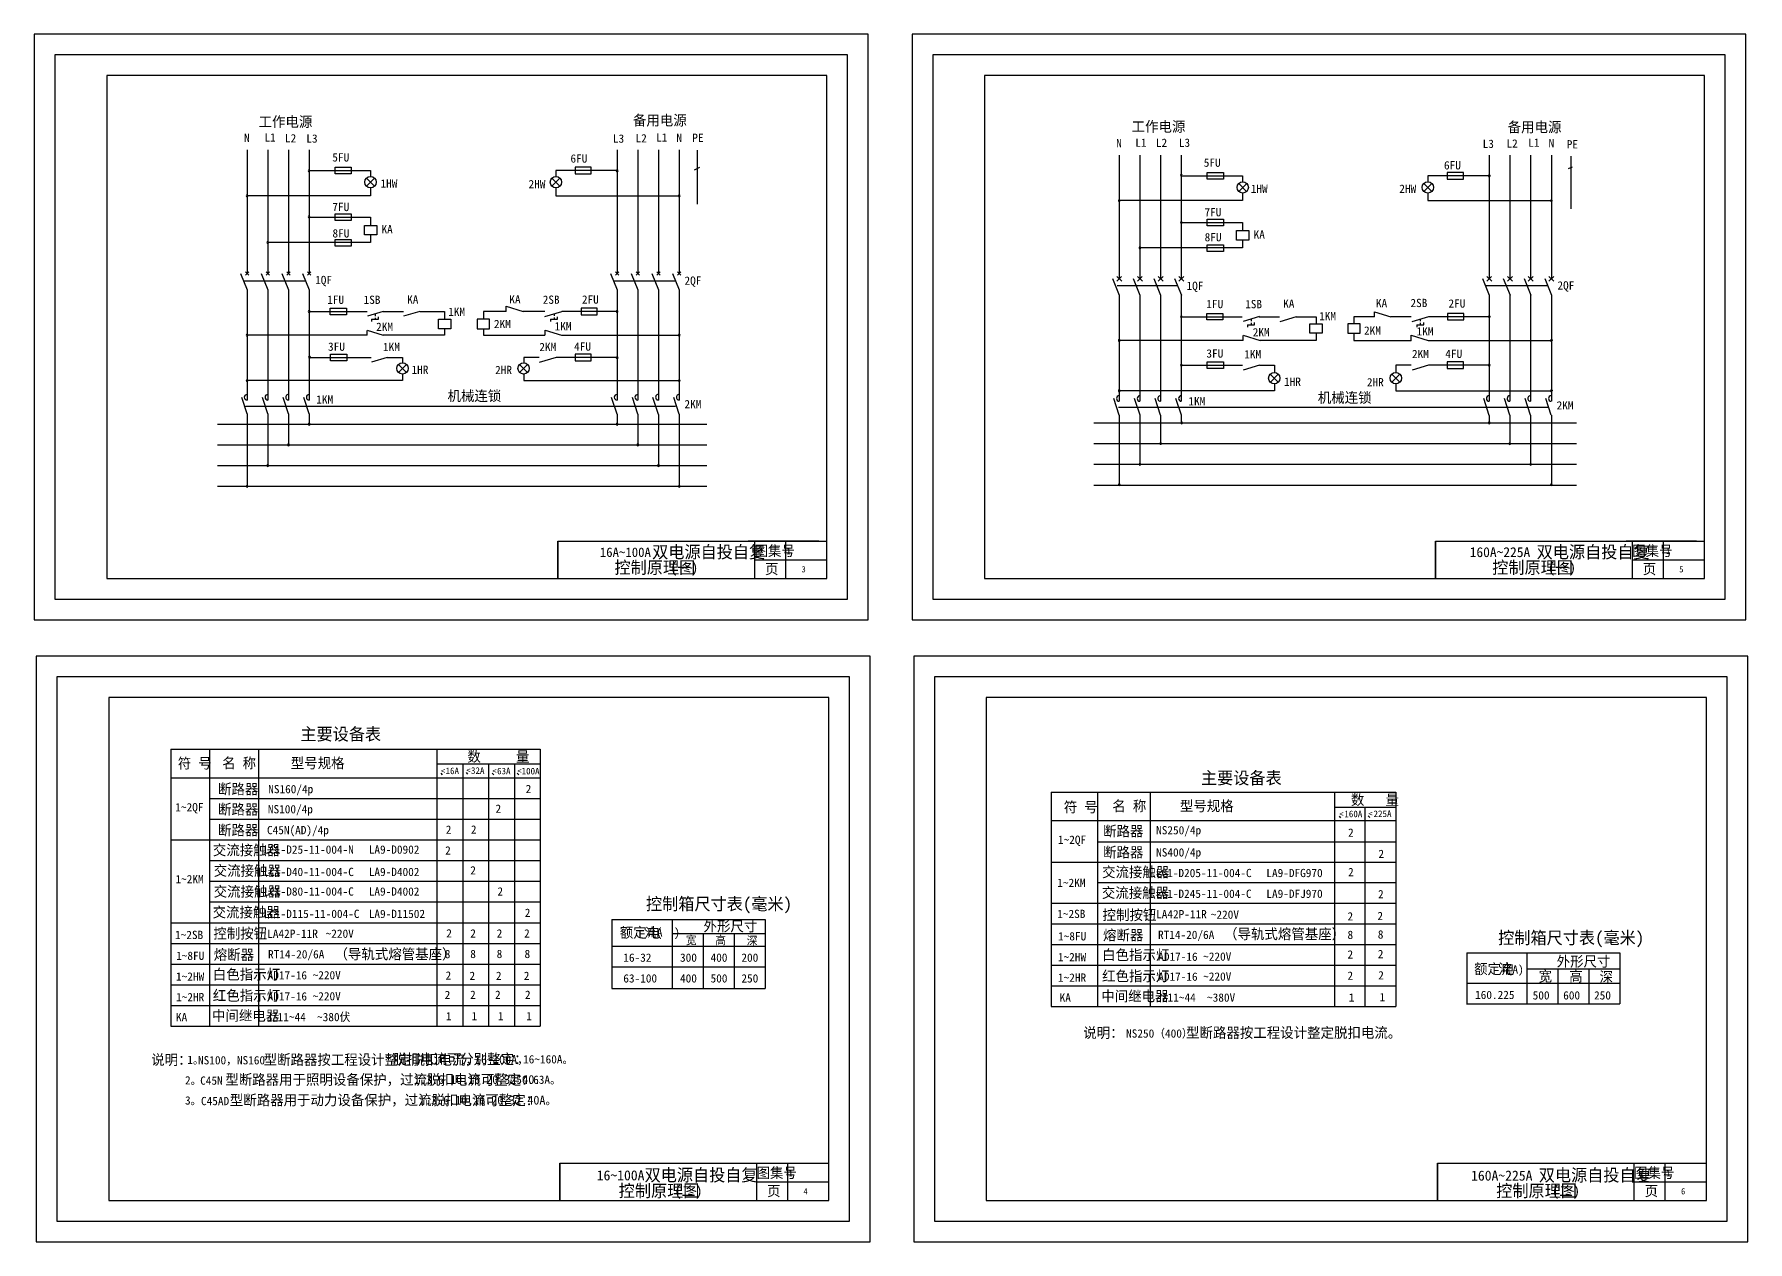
# Model space of a CAD drawing. Header units: metres. Extents: x -13844 to 112298, y 56044 to 115032.
# Drawn here: x -13844 to 68961, y 56668 to 115032 of the extents above; entities that cross this region are included whole.
import ezdxf

# ---------------------------------------------------------------- set-up
doc = ezdxf.new("R2010")
doc.units = ezdxf.units.M
for name, color, linetype in [('$BORDER', 252, 'Continuous'), ('L2', 2, 'Continuous'), ('L2X', 2, 'Continuous'), ('L4', 6, 'Continuous'), ('L4X', 6, 'Continuous'), ('L6', 4, 'Continuous'), ('L6X', 5, 'Continuous'), ('LGT1', 7, 'Continuous')]:
    doc.layers.add(name, color=color, linetype=linetype)

# ---------------------------------------------------------------- blocks, each defined once
blk = doc.blocks.new('D1')
at = {"layer": 'L4'}
for p, q in [((-276.96, 276.96), (0, 0)), ((-275.92, -0.22), (1.04, 276.74))]:
    blk.add_line(p, q, dxfattribs=at)
blk.add_circle((-138.08, 138.54), 197.19, dxfattribs=at)
blk = doc.blocks.new('A$C68B356CA')
at = {"layer": 'L4'}
blk.add_text('控制箱尺寸表(毫米)', height=600, dxfattribs=at).set_placement((-41.57, 0))
blk = doc.blocks.new('A$C334D4821')
at = {"layer": 'L2'}
blk.add_text('说明：', height=500, dxfattribs=at).set_placement((-25.2, 0))
blk = doc.blocks.new('A$C59CD58C0')
at = {"layer": 'L2'}
for s, p in [('AD17-16', (0, 0)), ('~220V', (2174.66, 5.77))]:
    blk.add_text(s, height=400, dxfattribs=at).set_placement(p)

msp = doc.modelspace()

# ---------------------------------------------------------------- linework, layer by layer
at = {"layer": '$BORDER'}
for p, q in [((24064.68, 90532.72), (20660.24, 90532.72)), ((66482.61, 90532.72), (63078.17, 90532.72))]:
    msp.add_line(p, q, dxfattribs=at)
for p, q in [((11456.29, 90531.82), (24456.29, 90531.82)), ((11456.29, 90531.82), (11456.29, 88731.82)), ((20956.29, 90531.82), (20956.29, 88731.82)), ((22456.29, 90531.82), (22456.29, 88731.82)), ((53874.22, 90531.82), (66874.22, 90531.82)), ((53874.22, 90531.82), (53874.22, 88731.82)), ((63374.22, 90531.82), (63374.22, 88731.82)), ((64874.22, 90531.82), (64874.22, 88731.82)), ((20956.29, 89631.82), (24456.29, 89631.82)), ((63374.22, 89631.82), (66874.22, 89631.82)), ((11554.42, 60467.79), (11554.42, 58667.79)), ((11554.42, 60467.79), (24554.42, 60467.79)), ((21054.42, 60467.79), (21054.42, 58667.79)), ((22554.42, 60467.79), (22554.42, 58667.79)), ((53960.74, 60467.79), (53960.74, 58667.79)), ((53960.74, 60467.79), (66960.74, 60467.79)), ((63460.74, 60467.79), (63460.74, 58667.79)), ((64960.74, 60467.79), (64960.74, 58667.79)), ((21054.42, 59567.79), (24554.42, 59567.79)), ((63460.74, 59567.79), (66960.74, 59567.79))]:
    msp.add_line(p, q)
for points in [[(-13843.71, 115031.82), (-13843.71, 86731.82), (26456.29, 86731.82), (26456.29, 115031.82)], [(28574.22, 115031.82), (28574.22, 86731.82), (68874.22, 86731.82), (68874.22, 115031.82)], [(-12843.71, 114031.82), (-12843.71, 87731.82), (25456.29, 87731.82), (25456.29, 114031.82)], [(29574.22, 114031.82), (29574.22, 87731.82), (67874.22, 87731.82), (67874.22, 114031.82)], [(-10343.71, 113031.82), (-10343.71, 88731.82), (24456.29, 88731.82), (24456.29, 113031.82)], [(32074.22, 113031.82), (32074.22, 88731.82), (66874.22, 88731.82), (66874.22, 113031.82)], [(-13745.58, 84967.79), (-13745.58, 56667.79), (26554.42, 56667.79), (26554.42, 84967.79)], [(28660.74, 84967.79), (28660.74, 56667.79), (68960.74, 56667.79), (68960.74, 84967.79)], [(-12745.58, 83967.79), (-12745.58, 57667.79), (25554.42, 57667.79), (25554.42, 83967.79)], [(29660.74, 83967.79), (29660.74, 57667.79), (67960.74, 57667.79), (67960.74, 83967.79)], [(-10245.58, 82967.79), (-10245.58, 58667.79), (24554.42, 58667.79), (24554.42, 82967.79)], [(32160.74, 82967.79), (32160.74, 58667.79), (66960.74, 58667.79), (66960.74, 82967.79)]]:
    msp.add_lwpolyline(points, close=True)
at = {"layer": 'L2'}
for p, q in [((8957.47, 101886.83), (9788.74, 101633.94)), ((8957.47, 101633.94), (8957.47, 101886.83)), ((10836.57, 101387.43), (11646.91, 101633.94)), ((45365.62, 101384.18), (44575.13, 101143.7)), ((47139.04, 101370.56), (46348.54, 101130.08)), ((50926.95, 101619.57), (51717.45, 101379.09)), ((50931.32, 101378.96), (50931.32, 101613.83)), ((53533.33, 101379.58), (52721.45, 101132.6)), ((2244.88, 100723.83), (3021.84, 100487.47)), ((2249.25, 100487.47), (2249.25, 100718.09)), ((10838.38, 100730.65), (11637.76, 100487.47)), ((10842.75, 100481.24), (10842.75, 100724.91)), ((44578.97, 100481.92), (45396.86, 100233.11)), ((44583.34, 100233.11), (44583.34, 100476.18)), ((52702.95, 100481.92), (53520.83, 100233.11)), ((52702.95, 100221.24), (52702.95, 100481.92)), ((3216.92, 99410.15), (2447.2, 99175.99)), ((11380.77, 99410.15), (10563.05, 99161.39)), ((45358.63, 99031.42), (44575.13, 98793.07)), ((53531.35, 99031.42), (52738.17, 98790.13)), ((-7244.72, 80478.04), (10604.82, 80478.04)), ((-7244.72, 80478.04), (-7244.72, 67089.72)), ((-5381.92, 80478.04), (-5381.92, 67089.72)), ((-3008.31, 80478.04), (-3008.31, 67089.72)), ((5611.76, 80478.04), (5611.76, 67089.72)), ((10604.82, 80478.04), (10604.82, 67089.72)), ((5611.76, 79771.95), (10604.82, 79771.95)), ((6866.41, 79771.95), (6866.41, 67119.12)), ((8105.22, 79771.95), (8105.22, 67119.12)), ((9365.68, 79771.95), (9365.68, 67119.12)), ((-7244.72, 79098.93), (10604.82, 79098.93)), ((5796.95, 79321.15), (5867.99, 79234.34)), ((7026.89, 79352.07), (7097.93, 79265.26)), ((8287.77, 79321.15), (8358.81, 79234.34)), ((9494.27, 79319.9), (9565.31, 79233.09)), ((-5381.92, 78098.93), (10604.82, 78098.93)), ((35301.31, 78403.28), (51951.26, 78403.28)), ((35301.31, 78403.28), (35301.31, 68031.52)), ((37542.71, 78403.28), (37542.71, 68031.52)), ((40084.59, 78403.28), (40084.59, 68031.52)), ((48995.31, 78403.28), (48995.31, 68031.52)), ((51951.26, 78403.28), (51951.26, 68030.61)), ((-5381.92, 77098.93), (10604.82, 77098.93)), ((35301.31, 77024.17), (51951.26, 77024.17)), ((48995.31, 77667.78), (51951.26, 77667.78)), ((49209.58, 77240.17), (49280.62, 77153.36)), ((50460.49, 77667.78), (50460.49, 68028.43)), ((50619.91, 77253.53), (50690.94, 77166.72)), ((-7244.72, 76098.93), (10604.82, 76098.93)), ((37542.71, 75991.3), (51951.26, 75991.3)), ((-5381.92, 75098.93), (10604.82, 75098.93)), ((35301.31, 75022.3), (51951.26, 75022.3)), ((-5381.92, 74098.93), (10604.82, 74098.93)), ((37542.71, 74031.52), (51951.26, 74031.52)), ((-5381.92, 73098.93), (10604.82, 73098.93)), ((35301.31, 73031.52), (51951.26, 73031.52)), ((-7244.72, 72547.2), (-7244.72, 67089.72)), ((-7244.72, 72089.72), (10604.82, 72089.72)), ((14074.86, 72245.31), (21477.46, 72245.31)), ((14074.86, 72245.31), (14074.86, 68913.72)), ((16977.46, 72245.31), (16977.46, 68913.72)), ((21477.46, 72245.31), (21477.46, 68913.72)), ((16977.46, 71560.04), (21477.46, 71560.04)), ((18477.46, 71560.04), (18477.46, 68913.72)), ((19977.46, 71560.04), (19977.46, 68913.72)), ((35301.31, 72031.52), (51951.26, 72031.52)), ((-7244.72, 71089.72), (10604.82, 71089.72)), ((14074.86, 70957.69), (21477.46, 70957.69)), ((35301.31, 71031.52), (51951.26, 71031.52)), ((55387.89, 70633.05), (62787.6, 70633.05)), ((55387.89, 70633.05), (55387.89, 68160.82)), ((58287.6, 70633.05), (58287.6, 68160.82)), ((62787.6, 70633.05), (62787.6, 68160.82)), ((-7244.72, 70089.72), (10604.82, 70089.72)), ((14074.86, 69957.69), (21477.46, 69957.69)), ((35301.31, 70031.52), (51951.26, 70031.52)), ((58276.47, 69863.33), (62776.47, 69863.33)), ((59787.6, 69852.2), (59787.6, 68160.82)), ((61287.6, 69852.2), (61287.6, 68160.82)), ((-7244.72, 69089.72), (10604.82, 69089.72)), ((14074.86, 68913.72), (21477.46, 68913.72)), ((35301.31, 69031.52), (51951.26, 69031.52)), ((55376.76, 69160.82), (62776.47, 69160.82)), ((-7244.72, 68089.72), (10604.82, 68089.72)), ((35301.31, 68031.52), (51951.26, 68031.52)), ((55376.76, 68160.82), (62787.6, 68160.82)), ((-7244.72, 67089.72), (10604.82, 67089.72))]:
    msp.add_line(p, q, dxfattribs=at)
for points in [[(-610.49, 108430.96, 1), (-526.8, 108430.96, 1)], [(14282.19, 108430.96, 1), (14365.87, 108430.96, 1)], [(41546.88, 108220.32, 1), (41630.56, 108220.32, 1)], [(41561.18, 108195.31, 1), (41611.43, 108195.31, 1)], [(56428.04, 108188.59, 1), (56511.72, 108188.59, 1)], [(56498.11, 108195.31, -1), (56447.86, 108195.31, -1)], [(-3600.12, 107220.87, 1), (-3516.44, 107220.87, 1)], [(17281.74, 107220.87, 1), (17365.42, 107220.87, 1)], [(38546.88, 106990.91, 1), (38630.56, 106990.91, 1)], [(38562.99, 106985.72, 1), (38613.24, 106985.72, 1)], [(59428.73, 106990.91, 1), (59512.41, 106990.91, 1)], [(59496.3, 106985.72, -1), (59446.05, 106985.72, -1)], [(-610.49, 106206.31, 1), (-526.8, 106206.31, 1)], [(41546.88, 105930.43, 1), (41630.56, 105930.43, 1)], [(41561.18, 105925.64, 1), (41611.43, 105925.64, 1)], [(-2600.12, 104962, 1), (-2516.44, 104962, 1)], [(39546.88, 104707.64, 1), (39630.56, 104707.64, 1)], [(39555.04, 104713.68, 1), (39605.29, 104713.68, 1)], [(-600.12, 101633.94, 1), (-516.44, 101633.94, 1)], [(14281.74, 101633.94, 1), (14365.42, 101633.94, 1)], [(41546.88, 101379.58, 1), (41630.56, 101379.58, 1)], [(41561.18, 101386.3, 1), (41611.43, 101386.3, 1)], [(56428.73, 101379.58, 1), (56512.41, 101379.58, 1)], [(56498.11, 101386.3, -1), (56447.86, 101386.3, -1)], [(-3600.12, 100487.47, 1), (-3516.44, 100487.47, 1)], [(17281.74, 100487.47, 1), (17365.42, 100487.47, 1)], [(38546.88, 100233.11, 1), (38630.56, 100233.11, 1)], [(38548.41, 100247.75, 1), (38598.66, 100247.75, 1)], [(59428.73, 100233.11, 1), (59512.41, 100233.11, 1)], [(59510.88, 100247.75, -1), (59460.63, 100247.75, -1)], [(-586.03, 99423.11, 1), (-502.35, 99423.11, 1)], [(14283.24, 99398.67, 1), (14366.92, 99398.67, 1)], [(41546.88, 99041.19, 1), (41630.56, 99041.19, 1)], [(41572.92, 99017.87, 1), (41623.17, 99017.87, 1)], [(56428.73, 99041.19, 1), (56512.41, 99041.19, 1)], [(56486.37, 99017.87, -1), (56436.12, 99017.87, -1)], [(-3600.12, 98288.81, 1), (-3516.44, 98288.81, 1)], [(17281.74, 98288.81, 1), (17365.42, 98288.81, 1)], [(38546.88, 97801.04, 1), (38630.56, 97801.04, 1)], [(38548.41, 97815.47, 1), (38598.66, 97815.47, 1)], [(59428.73, 97800.83, 1), (59512.41, 97800.83, 1)], [(59510.88, 97815.47, -1), (59460.63, 97815.47, -1)], [(-599.94, 96182.65, 1), (-516.61, 96182.65, 1)], [(14281.91, 96182.65, 1), (14365.25, 96182.65, 1)], [(41560.97, 96244.88, 1), (41644.65, 96244.88, 1)], [(56428.35, 96244.88, 1), (56512.03, 96244.88, 1)], [(40546.88, 95253.12, 1), (40630.56, 95253.12, 1)], [(57419.58, 95244.88, 1), (57503.27, 95244.88, 1)], [(-1599.94, 95182.65, 1), (-1516.61, 95182.65, 1)], [(15281.91, 95182.65, 1), (15365.25, 95182.65, 1)], [(-2599.94, 94182.65, 1), (-2516.61, 94182.65, 1)], [(16281.91, 94182.65, 1), (16365.25, 94182.65, 1)], [(39546.88, 94244.88, 1), (39630.56, 94244.88, 1)], [(58430.05, 94244.88, 1), (58513.73, 94244.88, 1)], [(-3599.94, 93182.65, 1), (-3516.61, 93182.65, 1)], [(17281.91, 93182.65, 1), (17365.25, 93182.65, 1)], [(38546.88, 93261.45, 1), (38630.56, 93261.45, 1)], [(59428.73, 93261.45, 1), (59512.41, 93261.45, 1)]]:
    msp.add_lwpolyline(points, format="xyb", close=True, dxfattribs=at)
at = {"layer": 'L2X'}
for p, q in [((-3691.98, 103121.57), (-772.17, 103121.57)), ((14168.83, 103121.57), (17141.25, 103121.57)), ((38483.96, 102880.37), (41365.65, 102880.37)), ((56305.68, 102880.37), (59271.31, 102880.37)), ((-3630.96, 97048.4), (17148.11, 97048.4)), ((38551.69, 97010.91), (59330.77, 97010.91))]:
    msp.add_line(p, q, dxfattribs=at)
at = {"layer": 'L4'}
for p, q in [((690.65, 108604.64), (1474.68, 108604.64)), ((690.65, 108286.29), (690.65, 108604.64)), ((1474.68, 108604.64), (1474.68, 108286.29)), ((12290.63, 108604.64), (12290.63, 108286.29)), ((13074.66, 108604.64), (12290.63, 108604.64)), ((13074.66, 108286.29), (13074.66, 108604.64)), ((1474.68, 108286.29), (690.65, 108286.29)), ((12290.63, 108286.29), (13074.66, 108286.29)), ((42837.64, 108031.93), (42837.64, 108350.28)), ((42837.64, 108350.28), (43621.67, 108350.28)), ((43621.67, 108031.93), (42837.64, 108031.93)), ((43621.67, 108350.28), (43621.67, 108031.93)), ((55221.65, 108350.28), (54437.62, 108350.28)), ((54437.62, 108350.28), (54437.62, 108031.93)), ((54437.62, 108031.93), (55221.65, 108031.93)), ((55221.65, 108031.93), (55221.65, 108350.28)), ((690.65, 106345.78), (1474.68, 106345.78)), ((690.65, 106027.43), (690.65, 106345.78)), ((1474.68, 106027.43), (690.65, 106027.43)), ((1474.68, 106345.78), (1474.68, 106027.43)), ((42837.64, 105773.07), (42837.64, 106091.42)), ((42837.64, 106091.42), (43621.67, 106091.42)), ((43621.67, 106091.42), (43621.67, 105773.07)), ((2114.29, 105794.37), (2710.98, 105794.37)), ((2114.29, 105331.99), (2114.29, 105794.37)), ((2710.98, 105331.99), (2114.29, 105331.99)), ((2710.98, 105794.37), (2710.98, 105331.99)), ((43621.67, 105773.07), (42837.64, 105773.07)), ((44261.28, 105077.63), (44261.28, 105540.01)), ((44261.28, 105540.01), (44857.97, 105540.01)), ((44857.97, 105540.01), (44857.97, 105077.63)), ((690.65, 105110.93), (1474.68, 105110.93)), ((690.65, 104792.58), (690.65, 105110.93)), ((1474.68, 104792.58), (690.65, 104792.58)), ((1474.68, 105110.93), (1474.68, 104792.58)), ((42837.64, 104538.22), (42837.64, 104856.57)), ((42837.64, 104856.57), (43621.67, 104856.57)), ((43621.67, 104538.22), (42837.64, 104538.22)), ((43621.67, 104856.57), (43621.67, 104538.22)), ((44857.97, 105077.63), (44261.28, 105077.63)), ((-3642.63, 103385.27), (-3478.18, 103549.72)), ((-3641.6, 103552.94), (-3477.15, 103388.49)), ((-2642.63, 103385.27), (-2478.18, 103549.72)), ((-2641.6, 103552.94), (-2477.15, 103388.49)), ((-1642.63, 103385.27), (-1478.18, 103549.72)), ((-1641.6, 103552.94), (-1477.15, 103388.49)), ((-642.63, 103385.27), (-478.18, 103549.72)), ((-641.6, 103552.94), (-477.15, 103388.49)), ((14239.23, 103385.27), (14403.68, 103549.72)), ((14240.26, 103552.94), (14404.71, 103388.49)), ((15239.23, 103385.27), (15403.68, 103549.72)), ((15240.26, 103552.94), (15404.71, 103388.49)), ((16239.23, 103385.27), (16403.68, 103549.72)), ((16240.26, 103552.94), (16404.71, 103388.49)), ((17239.23, 103385.27), (17403.68, 103549.72)), ((17240.26, 103552.94), (17404.71, 103388.49)), ((-3880.03, 103473.92), (-3556.68, 102677.55)), ((-2880.23, 103473.92), (-2556.88, 102677.55)), ((-1880.43, 103473.92), (-1557.08, 102677.55)), ((-880.63, 103473.92), (-557.28, 102677.55)), ((14002.84, 103473.92), (14326.19, 102677.55)), ((15002.64, 103473.92), (15325.99, 102677.55)), ((16002.44, 103473.92), (16325.78, 102677.55)), ((17002.23, 103473.92), (17325.58, 102677.55)), ((38266.96, 103219.56), (38590.31, 102423.18)), ((38466.08, 103092.62), (38703.78, 103330.33)), ((38711.35, 103092.62), (38473.65, 103330.33)), ((39266.76, 103219.56), (39590.11, 102423.18)), ((39466.08, 103092.62), (39703.78, 103330.33)), ((39711.35, 103092.62), (39473.65, 103330.33)), ((40266.56, 103219.56), (40589.91, 102423.18)), ((40466.08, 103092.62), (40703.78, 103330.33)), ((40711.35, 103092.62), (40473.65, 103330.33)), ((41266.36, 103219.56), (41589.71, 102423.18)), ((41466.08, 103092.62), (41703.78, 103330.33)), ((41711.35, 103092.62), (41473.65, 103330.33)), ((56149.83, 103219.56), (56473.18, 102423.18)), ((56347.93, 103092.62), (56585.64, 103330.33)), ((56593.21, 103092.62), (56355.51, 103330.33)), ((57149.63, 103219.56), (57472.98, 102423.18)), ((57347.93, 103092.62), (57585.64, 103330.33)), ((57593.21, 103092.62), (57355.51, 103330.33)), ((58149.43, 103219.56), (58472.78, 102423.18)), ((58347.93, 103092.62), (58585.64, 103330.33)), ((58593.21, 103092.62), (58355.51, 103330.33)), ((59149.23, 103219.56), (59472.57, 102423.18)), ((59347.93, 103092.62), (59585.64, 103330.33)), ((59593.21, 103092.62), (59355.51, 103330.33)), ((456.87, 101795.63), (1240.9, 101795.63)), ((456.87, 101477.28), (456.87, 101795.63)), ((1240.9, 101477.28), (456.87, 101477.28)), ((1240.9, 101795.63), (1240.9, 101477.28)), ((3016.05, 101633.94), (2255.34, 101402.97)), ((4796.9, 101633.94), (4005.22, 101402.97)), ((5691.29, 100801.43), (5691.29, 101263.81)), ((5691.29, 101263.81), (6287.97, 101263.81)), ((6287.97, 101263.81), (6287.97, 100801.43)), ((7557.75, 101263.81), (7557.75, 100801.43)), ((8154.43, 101263.81), (7557.75, 101263.81)), ((8154.43, 100801.43), (8154.43, 101263.81)), ((12580.72, 101795.63), (12580.72, 101477.28)), ((13364.76, 101795.63), (12580.72, 101795.63)), ((12580.72, 101477.28), (13364.76, 101477.28)), ((13364.76, 101477.28), (13364.76, 101795.63)), ((42815.59, 101541.27), (43599.63, 101541.27)), ((42815.59, 101222.92), (42815.59, 101541.27)), ((43599.63, 101222.92), (42815.59, 101222.92)), ((43599.63, 101541.27), (43599.63, 101222.92)), ((47791.07, 100578.16), (47791.07, 101040.55)), ((47791.07, 101040.55), (48387.76, 101040.55)), ((48387.76, 101040.55), (48387.76, 100578.16)), ((49633.42, 101040.55), (49633.42, 100578.16)), ((50230.1, 101040.55), (49633.42, 101040.55)), ((50230.1, 100578.16), (50230.1, 101040.55)), ((55243.7, 101541.27), (54459.66, 101541.27)), ((54459.66, 101541.27), (54459.66, 101222.92)), ((54459.66, 101222.92), (55243.7, 101222.92)), ((55243.7, 101222.92), (55243.7, 101541.27)), ((6287.97, 100801.43), (5691.29, 100801.43)), ((7557.75, 100801.43), (8154.43, 100801.43)), ((48387.76, 100578.16), (47791.07, 100578.16)), ((49633.42, 100578.16), (50230.1, 100578.16)), ((478.91, 99571.84), (1262.95, 99571.84)), ((478.91, 99253.49), (478.91, 99571.84)), ((1262.95, 99571.84), (1262.95, 99253.49)), ((12290.63, 99571.84), (12290.63, 99253.49)), ((13074.66, 99571.84), (12290.63, 99571.84)), ((13074.66, 99253.49), (13074.66, 99571.84)), ((1262.95, 99253.49), (478.91, 99253.49)), ((12290.63, 99253.49), (13074.66, 99253.49)), ((42837.64, 98874.76), (42837.64, 99193.11)), ((42837.64, 99193.11), (43621.67, 99193.11)), ((43621.67, 98874.76), (42837.64, 98874.76)), ((43621.67, 99193.11), (43621.67, 98874.76)), ((55221.65, 99193.11), (54437.62, 99193.11)), ((54437.62, 99193.11), (54437.62, 98874.76)), ((54437.62, 98874.76), (55221.65, 98874.76)), ((55221.65, 98874.76), (55221.65, 99193.11)), ((-3558.28, 96681.13), (-3819.38, 97479.06)), ((-2558.28, 96690.49), (-2816.32, 97479.06)), ((-1558.28, 96677.48), (-1820.57, 97479.06)), ((-558.28, 96686.84), (-817.51, 97479.06)), ((14323.58, 96663.29), (14056.64, 97479.06)), ((15323.58, 96672.65), (15059.7, 97479.06)), ((16323.58, 96659.64), (16055.45, 97479.06)), ((17323.58, 96669), (17058.51, 97479.06)), ((38588.72, 96621.57), (38327.61, 97419.5)), ((39591.78, 96621.57), (39330.68, 97419.5)), ((40587.52, 96621.57), (40326.42, 97419.5)), ((41590.59, 96621.57), (41329.48, 97419.5)), ((56470.57, 96603.73), (56203.63, 97419.5)), ((57470.57, 96613.1), (57206.7, 97419.5)), ((58463.54, 96621.57), (58202.44, 97419.5)), ((59466.61, 96621.57), (59205.5, 97419.5))]:
    msp.add_line(p, q, dxfattribs=at)
for centre, end in [((-3557.9, 97485.31), 269.82), ((-2554.84, 97485.31), 268.54), ((-1559.1, 97485.31), 270.35), ((-556.03, 97485.31), 269.05), ((14318.12, 97485.31), 269.82), ((15321.18, 97485.31), 268.54), ((16316.92, 97485.31), 270.35), ((17319.99, 97485.31), 271.52), ((38589.09, 97425.75), 269.82), ((39592.15, 97425.75), 268.54), ((40587.9, 97425.75), 270.35), ((41590.96, 97425.75), 269.05), ((56465.11, 97425.75), 269.82), ((57468.17, 97425.75), 268.54), ((58463.92, 97425.75), 270.35), ((59466.98, 97425.75), 269.05)]:
    msp.add_arc(centre, 135.29, 90.18, end, dxfattribs=at)
at = {"layer": 'L4X'}
for p, q in [((2459.47, 101255.65), (2795.06, 101255.65)), ((2459.47, 101253.47), (2459.47, 101140.99)), ((2630.08, 101516.75), (2630.08, 101398.42)), ((2630.08, 101327.39), (2630.08, 101255.65)), ((2795.06, 101255.65), (2795.06, 101368.13)), ((11105.48, 101255.65), (11441.08, 101255.65)), ((11105.48, 101255.26), (11105.48, 101142.78)), ((11276.09, 101516.75), (11276.09, 101428.86)), ((11276.09, 101347.69), (11276.09, 101255.65)), ((11441.08, 101255.65), (11441.08, 101368.13)), ((44959.46, 101253.6), (44959.46, 101165.71)), ((44959.46, 101084.54), (44959.46, 100992.51)), ((45124.44, 100992.51), (45124.44, 101104.99)), ((53137.44, 101244.61), (53137.44, 101156.72)), ((53137.44, 101075.55), (53137.44, 100983.51)), ((53302.43, 100983.51), (53302.43, 101095.99)), ((44788.84, 100992.51), (45124.44, 100992.51)), ((44788.84, 100992.48), (44788.84, 100880)), ((52966.83, 100983.51), (53302.43, 100983.51)), ((52966.83, 100983.47), (52966.83, 100870.99))]:
    msp.add_line(p, q, dxfattribs=at)
at = {"layer": 'L6'}
for p, q in [((-2558.28, 109438.51), (-2558.28, 103469.62)), ((-1558.28, 109438.51), (-1558.28, 103469.62)), ((-558.28, 109438.51), (-558.28, 103469.62)), ((14323.58, 109438.51), (14323.58, 103469.62)), ((15323.58, 109438.51), (15323.58, 103469.62)), ((16323.58, 109438.51), (16323.58, 103469.62)), ((18056.68, 108481.31), (18325.71, 108603.52)), ((39588.72, 109184.15), (39588.72, 103215.26)), ((40588.72, 109184.15), (40588.72, 103215.26)), ((41588.72, 109184.15), (41588.72, 103215.26)), ((56470.57, 109184.15), (56470.57, 103215.26)), ((57470.57, 109184.15), (57470.57, 103215.26)), ((58470.57, 109184.15), (58470.57, 103215.26)), ((60304.38, 108538.3), (60497.57, 108626.06)), ((-549.03, 108442.95), (2405.67, 108442.95)), ((2405.67, 108442.95), (2405.67, 108158.6)), ((14314.33, 108442.95), (11359.64, 108442.95)), ((11359.64, 108442.95), (11359.64, 108158.6)), ((41597.96, 108188.59), (44552.66, 108188.59)), ((44552.66, 108188.59), (44552.66, 107904.24)), ((56461.32, 108188.59), (53506.63, 108188.59)), ((53506.63, 108188.59), (53506.63, 107904.24)), ((2405.67, 107220.87), (-3571.65, 107220.87)), ((2405.67, 107610.87), (2405.67, 107220.87)), ((11359.64, 107610.87), (11359.64, 107220.87)), ((11359.64, 107220.87), (17336.95, 107220.87)), ((44552.66, 106990.91), (38575.35, 106990.91)), ((44552.66, 107356.51), (44552.66, 106990.91)), ((53506.63, 107356.51), (53506.63, 106990.91)), ((53506.63, 106990.91), (59483.94, 106990.91)), ((-549.03, 106184.09), (2405.67, 106184.09)), ((2405.67, 106184.09), (2405.67, 105794.37)), ((2405.67, 105331.99), (2405.67, 104962)), ((41597.96, 105929.73), (44552.66, 105929.73)), ((44552.66, 105929.73), (44552.66, 105540.01)), ((2405.67, 104962), (-2558.28, 104962)), ((44552.66, 104707.64), (39588.72, 104707.64)), ((44552.66, 105077.63), (44552.66, 104707.64)), ((-2558.28, 102669.62), (-2558.28, 97349.01)), ((-1558.28, 102669.62), (-1558.28, 97349.01)), ((-558.28, 102669.62), (-558.28, 97349.01)), ((14323.58, 102669.62), (14323.58, 97349.01)), ((15323.58, 102669.62), (15323.58, 97349.01)), ((16323.58, 102669.62), (16323.58, 97349.01)), ((39588.72, 102415.26), (39588.72, 97291.71)), ((40588.72, 102415.26), (40588.72, 97291.71)), ((41588.72, 102415.26), (41588.72, 97291.71)), ((56470.57, 102415.26), (56470.57, 97292.98)), ((57470.57, 102415.26), (57470.57, 97292.98)), ((58470.57, 102415.26), (58470.57, 97292.98)), ((-571.07, 101633.94), (2245.08, 101633.94)), ((3016.05, 101633.94), (4006.41, 101633.94)), ((4796.9, 101633.94), (5982.66, 101633.94)), ((5982.66, 101633.94), (5982.66, 101263.81)), ((8957.47, 101633.94), (7863.06, 101633.94)), ((7863.06, 101633.94), (7863.06, 101263.81)), ((10828.7, 101633.94), (9788.74, 101633.94)), ((14336.38, 101633.94), (11646.91, 101633.94)), ((41575.92, 101379.58), (44530.61, 101379.58)), ((45356.56, 101379.58), (46341.04, 101379.58)), ((47131.53, 101379.58), (48100.18, 101379.58)), ((48100.18, 101379.58), (48100.18, 101040.55)), ((50931.32, 101379.58), (49931.97, 101379.58)), ((49931.97, 101379.58), (49931.97, 101040.55)), ((52702.73, 101379.58), (51718.25, 101379.58)), ((56483.37, 101379.58), (53533.33, 101379.58)), ((2249.25, 100487.47), (-3558.28, 100487.47)), ((5982.66, 100487.47), (3021.84, 100487.47)), ((5982.66, 100801.43), (5982.66, 100487.47)), ((7863.06, 100801.43), (7863.06, 100487.47)), ((7863.06, 100487.47), (10831.11, 100487.47)), ((11637.76, 100487.47), (17323.58, 100487.47)), ((44583.34, 100233.11), (38588.72, 100233.11)), ((48100.18, 100233.11), (45396.86, 100233.11)), ((48100.18, 100578.16), (48100.18, 100233.11)), ((49931.97, 100578.16), (49931.97, 100233.11)), ((49931.97, 100233.11), (52692.73, 100233.11)), ((53520.83, 100233.11), (59470.57, 100233.11)), ((-549.03, 99410.15), (2442.57, 99410.15)), ((3216.92, 99410.15), (3952.29, 99410.15)), ((3952.29, 99410.15), (3952.29, 99157.83)), ((9813.01, 99410.15), (9813.01, 99157.83)), ((10563.05, 99410.15), (9813.01, 99410.15)), ((14314.33, 99410.15), (11373.03, 99410.15)), ((3952.29, 98610.1), (3952.29, 98288.81)), ((9813.01, 98610.1), (9813.01, 98288.81)), ((41597.96, 99031.42), (44550.88, 99031.42)), ((45358.63, 99031.42), (46099.29, 99031.42)), ((46099.29, 99031.42), (46099.29, 98669.86)), ((51960, 99031.42), (51960, 98669.86)), ((52695.43, 99031.42), (51960, 99031.42)), ((56461.32, 99031.42), (53531.35, 99031.42)), ((3952.29, 98288.81), (-3558.28, 98288.81)), ((9813.01, 98288.81), (17323.58, 98288.81)), ((46099.29, 97800.83), (38588.72, 97800.83)), ((46099.29, 98122.13), (46099.29, 97800.83)), ((51960, 98122.13), (51960, 97800.83)), ((51960, 97800.83), (59470.57, 97800.83)), ((-4985.77, 96182.65), (18650.93, 96182.65)), ((-2558.28, 96690.49), (-2558.28, 94182.65)), ((-1558.28, 96677.48), (-1558.28, 95182.65)), ((-558.28, 96686.84), (-558.28, 96182.65)), ((14323.58, 96663.29), (14323.58, 96182.65)), ((15323.58, 96672.65), (15323.58, 95182.65)), ((16323.58, 96659.64), (16323.58, 94182.65)), ((37366.15, 96244.88), (60692.4, 96244.88)), ((39588.72, 96619.5), (39588.72, 94244.88)), ((40588.72, 96619.5), (40588.72, 95244.88)), ((41588.72, 96619.5), (41588.72, 96244.88)), ((56470.57, 96603.73), (56470.57, 96244.88)), ((57470.57, 96613.1), (57470.57, 95244.88)), ((58470.57, 96621.03), (58470.57, 94244.88)), ((37366.15, 95244.88), (60692.4, 95244.88)), ((-4985.77, 95182.65), (18650.93, 95182.65)), ((-4985.77, 94182.65), (18650.93, 94182.65)), ((37366.15, 94244.88), (60692.4, 94244.88))]:
    msp.add_line(p, q, dxfattribs=at)
at = {"layer": 'L6X'}
for p, q in [((-3558.28, 109438.51), (-3558.28, 103469.62)), ((17323.58, 109438.51), (17323.58, 103469.62)), ((18188.73, 109433.08), (18188.73, 106821.08)), ((38588.72, 109184.15), (38588.72, 103215.26)), ((59470.57, 109184.15), (59470.57, 103215.26)), ((60405.39, 109137.85), (60405.39, 106592.02)), ((-3558.28, 102669.62), (-3558.28, 97349.01)), ((17323.58, 102669.62), (17323.58, 97349.01)), ((38588.72, 102415.26), (38588.72, 97291.71)), ((59470.57, 102415.26), (59470.57, 97292.98)), ((-3558.28, 96681.13), (-3558.28, 93182.65)), ((17323.58, 96669), (17323.58, 93182.65)), ((38588.72, 96621.57), (38588.72, 93244.88)), ((59470.57, 96621.03), (59470.57, 93244.88)), ((-4985.77, 93182.65), (18650.93, 93182.65)), ((37366.15, 93244.88), (60692.4, 93244.88))]:
    msp.add_line(p, q, dxfattribs=at)
at = {"layer": 'LGT1'}
for points in [[(11456.29, 88731.82), (11456.29, 90531.82), (24456.29, 90531.82)], [(53874.22, 88731.82), (53874.22, 90531.82), (66874.22, 90531.82)], [(11554.42, 58667.79), (11554.42, 60467.79), (24554.42, 60467.79)], [(53960.74, 58667.79), (53960.74, 60467.79), (66960.74, 60467.79)]]:
    msp.add_lwpolyline(points, dxfattribs=at)

# ---------------------------------------------------------------- block references
at = {"layer": 'L2', "xscale": 1.39, "yscale": 1.39, "zscale": 1.39}
for p in [(2596.09, 107690.08), (11556.99, 107690.08), (44746.09, 107437.52), (53693.51, 107437.77), (4142.1, 98687.58), (9995.96, 98687.58), (46274.14, 98214.58), (52144.65, 98214.58)]:
    msp.add_blockref('D1', p, dxfattribs=at)
at = {"layer": 'L2'}
for name, p in [('A$C68B356CA', (15761.92, 72699.59)), ('A$C68B356CA', (56942.59, 71059.75)), ('A$C59CD58C0', (40470.21, 70245.62)), ('A$C59CD58C0', (40470.21, 69280.96)), ('A$C334D4821', (36874.45, 66520.39))]:
    msp.add_blockref(name, p, dxfattribs=at)

# ---------------------------------------------------------------- texts
for s, height, p in [('图集号', 500, (20962.58, 89811.51)), ('图集号', 500, (63380.51, 89811.51)), ('页', 500, (21472.87, 88935.68)), ('1', 300, (22513.4, 89896.26)), ('页', 500, (63890.79, 88935.68)), ('1', 270, (65018.51, 89907.15)), ('3', 300, (23233.93, 89021.94)), ('5', 300, (65651.86, 89021.94)), ('图集号', 500, (21060.71, 59747.48)), ('1', 300, (22611.53, 59832.23)), ('图集号', 500, (63467.03, 59747.48)), ('1', 300, (65017.85, 59832.23)), ('页', 500, (21570.99, 58871.65)), ('4', 300, (23332.06, 58957.91)), ('页', 500, (63977.31, 58871.65)), ('6', 300, (65738.37, 58957.91))]:
    msp.add_text(s, height=height).set_placement(p)
for s, height, p in [('工作电源', 500, (-3005.42, 110553.36)), ('备用电源', 500, (15088.28, 110624.33)), ('N', 400, (-3704.18, 109825.66)), ('L1', 400, (-2721.45, 109845.58)), ('L2', 400, (-1728.46, 109805.74)), ('L3', 400, (-695.23, 109792.46)), ('L3', 400, (14121.81, 109789.45)), ('L2', 400, (15213.48, 109805.74)), ('L1', 400, (16206.47, 109845.58)), ('N', 400, (17189.2, 109825.66)), ('PE', 400, (17956.06, 109827.25)), ('工作电源', 500, (39184.86, 110320.83)), ('备用电源', 500, (57358.74, 110295.99)), ('N', 400, (38442.81, 109571.3)), ('L1', 400, (39367.12, 109591.22)), ('L2', 400, (40360.11, 109588.15)), ('L3', 400, (41469.07, 109590.02)), ('L3', 400, (56151.97, 109538.1)), ('L2', 400, (57302.04, 109551.38)), ('L1', 400, (58353.46, 109591.22)), ('N', 400, (59336.19, 109571.3)), ('PE', 400, (60212.58, 109512.9)), ('5FU', 400, (559.03, 108881)), ('6FU', 400, (12068.85, 108827.07)), ('5FU', 400, (42672.01, 108626.64)), ('6FU', 400, (54281.09, 108498.8)), ('1HW', 400, (2888.12, 107618.31)), ('2HW', 400, (10042.61, 107589.38)), ('1HW', 400, (44944.21, 107363.95)), ('2HW', 400, (52122.59, 107365.03)), ('7FU', 400, (561.03, 106485.39)), ('7FU', 400, (42708.03, 106231.03)), ('8FU', 400, (567.66, 105209.9)), ('KA', 400, (2935.49, 105406.05)), ('8FU', 400, (42714.65, 105022.22)), ('KA', 400, (45082.48, 105151.69)), ('1QF', 400, (-271.02, 102952.92)), ('2QF', 400, (17578.69, 102923.43)), ('1QF', 400, (41837.89, 102672.75)), ('2QF', 400, (59764.02, 102692.48)), ('1FU', 400, (313.03, 102001.7)), ('1SB', 400, (2069.8, 101998.51)), ('KA', 400, (4175.55, 102009.55)), ('KA', 400, (9114.52, 102018.25)), ('2SB', 400, (10726.96, 102001.96)), ('2FU', 400, (12620.39, 102010.99)), ('1FU', 400, (42793.34, 101792.69)), ('1SB', 400, (44672.64, 101788.75)), ('KA', 400, (46510.18, 101810.87)), ('KA', 400, (50993.46, 101833.86)), ('2SB', 400, (52661.3, 101844.33)), ('2FU', 400, (54499.33, 101817.89)), ('2KM', 400, (2676.05, 100691.82)), ('1KM', 400, (6157.34, 101416.51)), ('2KM', 400, (8369.55, 100827.43)), ('1KM', 400, (11302.79, 100718.28)), ('1KM', 400, (48247.71, 101204.46)), ('2KM', 400, (45040.11, 100429.47)), ('2KM', 400, (50416.32, 100510.86)), ('1KM', 400, (52958.44, 100471.97)), ('3FU', 400, (352.72, 99732.41)), ('1KM', 400, (3008.69, 99717.41)), ('2KM', 400, (10563.26, 99717.41)), ('4FU', 400, (12245.33, 99738.8)), ('3FU', 400, (42799.66, 99402.73)), ('1KM', 400, (44628.98, 99364.87)), ('2KM', 400, (52734.42, 99377.65)), ('4FU', 400, (54344.47, 99384.71)), ('1HR', 400, (4386.72, 98616.35)), ('2HR', 400, (8427.24, 98606.42)), ('机械连锁', 500, (6126.3, 97304.1)), ('1HR', 400, (46553.32, 98038.35)), ('机械连锁', 500, (48183.16, 97219.2)), ('2HR', 400, (50556.28, 98013.41)), ('1KM', 400, (-216.67, 97177.94)), ('2KM', 400, (17577.18, 96954.55)), ('1KM', 400, (41930.32, 97094.53)), ('2KM', 400, (59724.17, 96894.99)), ('数     量', 500, (7086.14, 79868.99)), ('符 号', 500, (-6909.2, 79546.02)), ('名 称', 500, (-4765.19, 79556)), ('型号规格', 500, (-1448.22, 79556)), ('<', 300, (5806.02, 79274.89)), ('16A', 318.75, (6032.18, 79268.14)), ('<', 300, (7035.96, 79305.82)), ('32A', 318.75, (7261.42, 79283.6)), ('<', 300, (8296.85, 79274.89)), ('63A', 318.75, (8521.68, 79260.4)), ('<', 300, (9503.34, 79273.64)), ('100A', 318.75, (9707.81, 79255.46)), ('断路器', 500, (-4964.99, 78297.24)), ('NS160/4p', 400, (-2537.56, 78345.72)), ('2', 400, (9902.73, 78354.56)), ('1~2QF', 400, (-7027.86, 77470.18)), ('断路器', 500, (-4964.99, 77317.16)), ('符 号', 500, (35910.06, 77429.21)), ('名 称', 500, (38255.94, 77481.24)), ('型号规格', 500, (41518.48, 77481.24)), ('数   量', 500, (49786.42, 77779.63)), ('NS100/4p', 400, (-2553.98, 77374.05)), ('2', 400, (8446.67, 77401.01)), ('<', 300, (49218.66, 77193.91)), ('160A', 318.75, (49467.53, 77187.6)), ('<', 300, (50628.98, 77207.27)), ('225A', 318.75, (50878.94, 77194.28)), ('断路器', 500, (-4964.99, 76310.69)), ('C45N(AD)/4p', 400, (-2596.05, 76364.83)), ('2', 400, (6041.66, 76386.52)), ('2', 400, (7255.07, 76391.79)), ('1~2QF', 400, (35628.78, 75898.89)), ('断路器', 500, (37806.88, 76263.41)), ('NS250/4p', 400, (40370.65, 76359.24)), ('2', 400, (49646.73, 76244.31)), ('交流接触器', 500, (-5213.64, 75347.71)), ('LC1-D25-11-004-N', 400, (-2754.87, 75423.03)), ('LA9-D0902', 400, (2320.86, 75423.03)), ('2', 400, (6014.01, 75381.49)), ('断路器', 500, (37806.88, 75243.37)), ('NS400/4p', 400, (40370.65, 75288.2)), ('2', 400, (51113.51, 75217.61)), ('交流接触器', 500, (-5173.72, 74355.35)), ('LC1-D40-11-004-C', 400, (-2754.87, 74343.61)), ('LA9-D4002', 400, (2320.86, 74343.61)), ('2', 400, (7227.42, 74419.6)), ('交流接触器', 500, (37758.68, 74287.94)), ('LC1-D205-11-004-C', 400, (40360.08, 74291.11)), ('LA9-DFG970', 400, (45698.25, 74291.11)), ('2', 400, (49648.36, 74336.29)), ('1~2KM', 400, (-7018.7, 73993.36)), ('交流接触器', 500, (-5173.72, 73346.14)), ('LC1-D80-11-004-C', 400, (-2754.87, 73396.36)), ('LA9-D4002', 400, (2320.86, 73396.36)), ('2', 400, (8537.81, 73400.93)), ('1~2KM', 400, (35594.95, 73817.86)), ('交流接触器', 500, (37748.7, 73287.9)), ('交流接触器', 500, (-5225.76, 72346.1)), ('LC1-D245-11-004-C', 400, (40360.08, 73288.2)), ('LA9-DFJ970', 400, (45698.25, 73288.2)), ('2', 400, (51096.8, 73268.32)), ('LC1-D115-11-004-C', 400, (-2754.87, 72316.94)), ('LA9-D11502', 400, (2320.86, 72316.94)), ('2', 400, (9860.8, 72368.89)), ('外形尺寸', 500, (18498.01, 71669.95)), ('1~2SB', 400, (35591.75, 72314.36)), ('控制按钮', 500, (37783.64, 72215.19)), ('LA42P-11R', 400, (40369.83, 72299.16)), ('~220V', 400, (43014.28, 72278.6)), ('2', 400, (49618.9, 72196.08)), ('2', 400, (51063.76, 72214.93)), ('1~2SB', 400, (-7040.3, 71299.04)), ('控制按钮', 500, (-5190.83, 71321.52)), ('LA42P-11R', 400, (-2586.32, 71356.05)), ('~220V', 400, (237.73, 71359.56)), ('2', 400, (6067.21, 71375.94)), ('2', 400, (7225.43, 71370.67)), ('2', 400, (8501.17, 71370.67)), ('2', 400, (9828.71, 71370.67)), ('额定电', 500, (14454.24, 71365.59)), ('流(  )', 420, (15670.52, 71409.28)), ('A', 402.5, (16240.98, 71414.39)), ('宽', 400, (17642.16, 71040.88)), ('高', 400, (19067.83, 71040.88)), ('深', 400, (20584.39, 71016.58)), ('1~8FU', 400, (35631.27, 71232.25)), ('熔断器', 500, (37803.6, 71236.05)), ('RT14-20/6A', 400, (40462.37, 71303.24)), ('（导轨式熔管基座）', 500, (43653.39, 71295.18)), ('8', 400, (49619.71, 71303.26)), ('8', 400, (51084.52, 71322.11)), ('1~8FU', 400, (-6987.88, 70290.45)), ('熔断器', 500, (-5170.87, 70294.25)), ('RT14-20/6A', 400, (-2546.4, 70361.44)), ('（导轨式熔管基座）', 500, (663.99, 70323.72)), ('8', 400, (5993.94, 70374.13)), ('8', 400, (7225.28, 70379.41)), ('8', 400, (8501.01, 70379.41)), ('8', 400, (9848.52, 70379.41)), ('16-32', 400, (14622.06, 70200.62)), ('300', 400, (17362.32, 70200.62)), ('400', 400, (18838.66, 70200.62)), ('200', 400, (20329.63, 70200.62)), ('1~2HW', 400, (35625.69, 70229.13)), ('白色指示灯', 500, (37760.21, 70283.87)), ('2', 400, (49619.71, 70354.6)), ('2', 400, (51084.52, 70373.45)), ('外形尺寸', 500, (59726.54, 69967.37)), ('1~2HW', 400, (-6993.47, 69287.33)), ('白色指示灯', 500, (-5214.25, 69342.06)), ('AD17-16', 400, (-2566.36, 69346.88)), ('~220V', 400, (-391.7, 69352.64)), ('2', 400, (6030.73, 69334.93)), ('2', 400, (7188.95, 69321.81)), ('2', 400, (8464.69, 69321.81)), ('2', 400, (9812.2, 69321.81)), ('63-100', 400, (14622.06, 69197.73)), ('400', 400, (17362.32, 69197.73)), ('500', 400, (18838.66, 69197.73)), ('250', 400, (20329.63, 69197.73)), ('1~2HR', 400, (35628.48, 69234.39)), ('红色指示灯', 500, (37759.46, 69262.18)), ('2', 400, (49617.89, 69329.62)), ('2', 400, (51104.48, 69348.47)), ('额定电', 500, (55738.06, 69602.81)), ('流', 500, (56911, 69608.92)), ('(A)', 400, (57319.49, 69629.23)), ('宽', 500, (58855.79, 69246.51)), ('高', 500, (60334.57, 69246.51)), ('深', 500, (61798.02, 69222.21)), ('红色指示灯', 500, (-5215, 68320.38)), ('AD17-16', 400, (-2566.36, 68328.45)), ('~220V', 400, (-391.7, 68334.21)), ('2', 400, (5987.22, 68400.5)), ('2', 400, (7219.02, 68405.77)), ('2', 400, (8421.17, 68405.77)), ('2', 400, (9868.48, 68405.77)), ('中间继电器', 500, (37720.79, 68289.63)), ('160.225', 400, (55784.77, 68400.25)), ('500', 400, (58567.09, 68377.18)), ('600', 400, (60043.44, 68377.18)), ('250', 400, (61534.41, 68377.18)), ('1~2HR', 400, (-6990.67, 68292.58)), ('中间继电器', 500, (-5253.68, 67347.83)), ('KA', 400, (35707.02, 68269.59)), ('JZ11~44  ~380V', 400, (40382.53, 68270.69)), ('1', 400, (49679.59, 68273.75)), ('1', 400, (51164.37, 68292.59)), ('KA', 400, (-6996.26, 67327.79)), ('JZ11~44  ~380伏', 400, (-2626.24, 67328.88)), ('1', 400, (6053.36, 67369.5)), ('1', 400, (7285.16, 67374.77)), ('1', 400, (8560.9, 67374.77)), ('1', 400, (9928.36, 67374.77)), ('型断路器按工程设计整定脱扣电流。', 500, (41818.13, 66524.71)), (' NS250（400）', 400, (38647.65, 66533.13)), ('说明：', 500, (-8191.47, 65217.14)), (' 1。', 400, (-6717.92, 65261.98)), ('NS100，NS160', 400, (-5930.67, 65240.68)), ('型断路器按工程设计整定脱扣电流，', 500, (-2761.69, 65219.27)), ('脱扣电流可分别整定：', 500, (3493.74, 65248.58)), ('16~100A，', 427.5, (7454.49, 65260.54)), ('16~160A。', 400, (9778.39, 65287.7)), (' 2。', 400, (-6831.2, 64271.76)), (' C45N', 400, (-6098.04, 64256.36)), ('型断路器用于照明设备保护，过流脱扣电流可整定：', 500, (-4613.43, 64255.14)), ('1.3.6.10.16.20.32.40.', 427.5, (4506.97, 64298.17)), ('50.63A。', 400, (9449.54, 64300.74)), ('型断路器用于动力设备保护，过流脱扣电流可整定：', 500, (-4394.71, 63266.86)), (' 3。', 400, (-6831.2, 63297.75)), (' C45AD', 400, (-6058.37, 63268.09)), ('1.3.6.10.16.20.32.40A。', 427.5, (4751.52, 63299.26))]:
    msp.add_text(s, height=height, dxfattribs=at).set_placement(p)
at = {"layer": 'L4'}
for s, height, p in [('双电源自投自复', 600, (16016.48, 89710.64)), ('双电源自投自复', 600, (58760.03, 89709.51)), ('16A~100A', 453.72, (13486.95, 89769.11)), ('控制原理图', 600, (14196.02, 88958.57)), ('(一)', 510, (16885.47, 88994.81)), ('160A~225A', 477.6, (55525.68, 89761.09)), ('控制原理图', 600, (56613.94, 88958.57)), ('(一)', 510, (59303.4, 88994.81)), ('主要设备表', 600, (-982.44, 80905.38)), ('主要设备表', 600, (42537.7, 78785.69)), ('16~100A', 484.5, (13337.52, 59634.88)), ('双电源自投自复', 600, (15649.31, 59594.03)), ('160A~225A', 484.5, (55591.72, 59624.05)), ('双电源自投自复', 600, (58863.26, 59588.18)), ('控制原理图', 600, (14401.32, 58831.47)), ('(二)', 510, (17090.77, 58867.7)), ('控制原理图', 600, (56807.63, 58831.47)), ('(二)', 510, (59497.09, 58867.7))]:
    msp.add_text(s, height=height, dxfattribs=at).set_placement(p)

doc.saveas('drawing.dxf')
